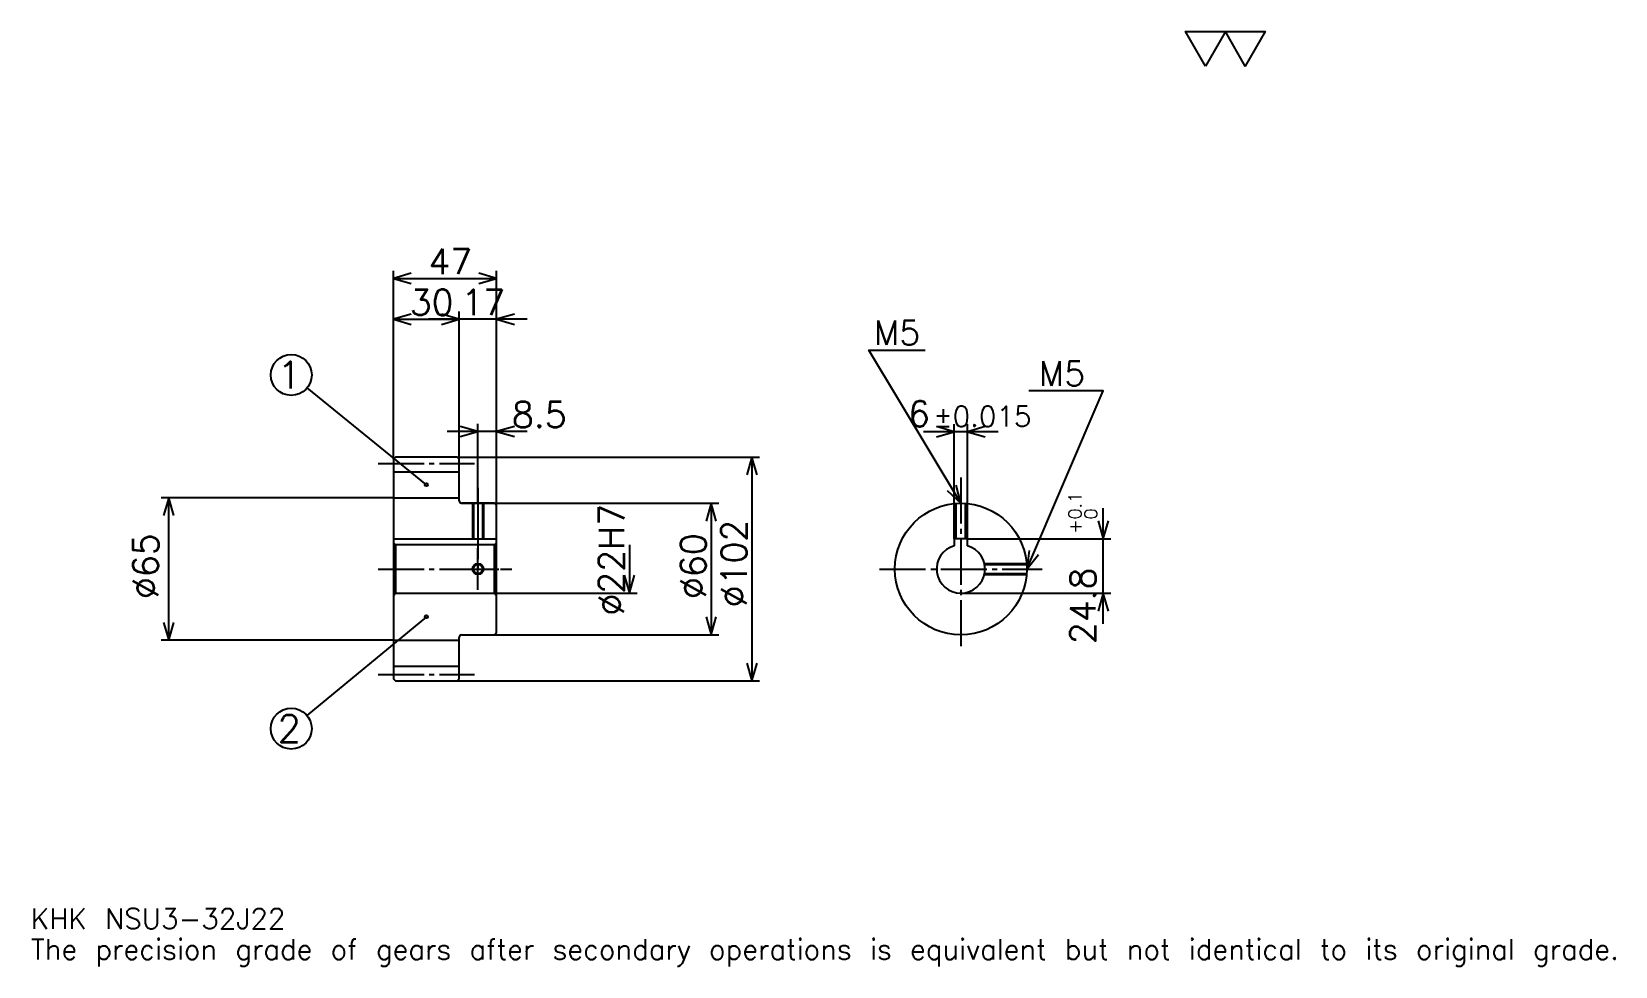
# Model space of a CAD drawing. Extents: x 24 to 745, y 9 to 434.
import ezdxf

# ---------------------------------------------------------------- set-up
doc = ezdxf.new("R2010")
doc.units = 0
doc.linetypes.add('DASHDOT', pattern=[27.913044, 20.934783, -2.326087, 2.326087, -2.326087])
doc.layers.get('0').update_dxf_attribs({"linetype": 'CONTINUOUS'})
doc.layers.add('DASHDOT', color=6, linetype='DASHDOT')
doc.styles.add('KANJI', font='TXT', dxfattribs={"bigfont": 'BIGFONT'})

msp = doc.modelspace()

# ---------------------------------------------------------------- linework, layer by layer
at = {"color": 5}
for p, q in [((188.413055, 240.57608), (188.413055, 325.478271)), ((235.413055, 240.57608), (235.413055, 325.478271)), ((188.413055, 321.989136), (235.413055, 321.989136)), ((188.413055, 303.380432), (218.413055, 303.380432)), ((249.369568, 303.380432), (204.456528, 303.380432)), ((218.413055, 240.57608), (218.413055, 306.869568)), ((203.413055, 227.95108), (149.109085, 272.126312)), ((226.913055, 240.57608), (226.913055, 255.695648)), ((443.847839, 203.376083), (443.847839, 255.630432)), ((449.847839, 203.376083), (449.847839, 255.630432)), ((249.369568, 252.206512), (212.956528, 252.206512)), ((463.804352, 252.141296), (429.891296, 252.141296)), ((188.413055, 239.57608), (188.413055, 240.57608)), ((217.413055, 240.57608), (235.413055, 240.57608)), ((218.413055, 239.57608), (218.413055, 240.57608)), ((226.913055, 219.57608), (226.913055, 240.57608)), ((226.913055, 219.57608), (226.913055, 240.57608)), ((235.413055, 240.57608), (355.206543, 240.57608)), ((235.413055, 218.57608), (235.413055, 240.57608)), ((351.717407, 240.57608), (351.717407, 138.57608)), ((188.413055, 222.07608), (82.576103, 222.07608)), ((86.065231, 157.07608), (86.065231, 222.07608)), ((219.413055, 219.57608), (235.413055, 219.57608)), ((235.413055, 219.57608), (336.597839, 219.57608)), ((333.108704, 219.57608), (333.108704, 159.57608)), ((511.739136, 164.619568), (511.739136, 217.332596)), ((449.847839, 203.376083), (515.228271, 203.376083)), ((295.891296, 200.57608), (295.891296, 178.57608)), ((235.413055, 178.57608), (299.380432, 178.57608)), ((446.847839, 178.57608), (515.228271, 178.57608)), ((203.413055, 167.82608), (149.056061, 122.790443)), ((219.413055, 159.57608), (235.413055, 159.57608)), ((235.413055, 159.57608), (336.597839, 159.57608)), ((188.413055, 157.07608), (82.576103, 157.07608)), ((217.413055, 138.57608), (235.413055, 138.57608)), ((235.413055, 138.57608), (355.206543, 138.57608))]:
    msp.add_line(p, q, dxfattribs=at)
at = {"color": 4}
for p, q in [((188.413055, 233.82608), (218.413055, 233.82608)), ((188.413055, 222.07608), (218.413055, 222.07608)), ((188.413055, 203.376083), (235.413055, 203.376083)), ((189.413055, 200.57608), (189.413055, 178.57608)), ((234.413055, 200.57608), (235.413055, 201.57608)), ((234.413055, 178.57608), (235.413055, 177.57608)), ((188.413055, 157.07608), (218.413055, 157.07608)), ((188.413055, 145.32608), (218.413055, 145.32608))]:
    msp.add_line(p, q, dxfattribs=at)
at = {"color": 7}
msp.add_lwpolyline([(558.260864, 418.695648), (549.189148, 434.419983), (585.476074, 434.419983), (576.404358, 418.695648), (567.332581, 434.419983), (558.260864, 418.695648)], dxfattribs=at)
at = {"color": 5}
for points in [[(196.554352, 324.315186), (188.413055, 321.989136), (196.554352, 319.663025)], [(227.271759, 319.663025), (235.413055, 321.989136), (227.271759, 324.315186)], [(196.554352, 305.706512), (188.413055, 303.380432), (196.554352, 301.054352)], [(210.271759, 301.054352), (218.413055, 303.380432), (210.271759, 305.706512)], [(210.271759, 301.054352), (218.413055, 303.380432), (210.271759, 305.706512)], [(243.554352, 305.706512), (235.413055, 303.380432), (243.554352, 301.054352)], [(446.847839, 219.57608), (404.978271, 289.358704), (430.565247, 289.358704)], [(476.847839, 189.57608), (511.739136, 270.75), (477.778259, 270.75)], [(218.771759, 249.880432), (226.913055, 252.206512), (218.771759, 254.532593)], [(243.554352, 254.532593), (235.413055, 252.206512), (243.554352, 249.880432)], [(435.706543, 249.815216), (443.847839, 252.141296), (435.706543, 254.467377)], [(457.989136, 254.467377), (449.847839, 252.141296), (457.989136, 249.815216)], [(354.043488, 232.434784), (351.717407, 240.57608), (349.391327, 232.434784)], [(440.664551, 225.360428), (446.847839, 219.57608), (444.653778, 227.753952)], [(88.391319, 213.934784), (86.065231, 222.07608), (83.739143, 213.934784)], [(335.434784, 211.434784), (333.108704, 219.57608), (330.782623, 211.434784)], [(509.413055, 211.51738), (511.739136, 203.376083), (514.065186, 211.51738)], [(477.925812, 197.974274), (476.847839, 189.57608), (482.19986, 196.137131)], [(293.565216, 186.717377), (295.891296, 178.57608), (298.217407, 186.717377)], [(514.065186, 170.434784), (511.739136, 178.57608), (509.413055, 170.434784)], [(330.782623, 167.717377), (333.108704, 159.57608), (335.434784, 167.717377)], [(83.739143, 165.217377), (86.065231, 157.07608), (88.391319, 165.217377)], [(349.391327, 146.717377), (351.717407, 138.57608), (354.043488, 146.717377)]]:
    msp.add_lwpolyline(points, dxfattribs=at)
at = {"color": 4}
for points in [[(218.413055, 220.57608), (218.413055, 239.57608), (217.413055, 240.57608), (189.413055, 240.57608), (188.413055, 239.57608), (188.413055, 177.57608)], [(219.413055, 159.57608), (234.413055, 159.57608), (235.413055, 160.57608), (235.413055, 218.57608), (234.413055, 219.57608), (219.413055, 219.57608)], [(224.413055, 219.57608), (224.413055, 203.376083)], [(224.848053, 219.57608), (224.848053, 203.376083)], [(228.978058, 219.57608), (228.978058, 203.376083)], [(229.413055, 219.57608), (229.413055, 203.376083)], [(444.347839, 203.376083), (444.347839, 219.471741)], [(444.782837, 203.376083), (444.782837, 219.504929)], [(448.912842, 203.376083), (448.912842, 219.504929)], [(449.347839, 203.376083), (449.347839, 219.471741)], [(449.847839, 200.159088), (449.847839, 203.376083), (443.847839, 203.376083), (443.847839, 200.159088)], [(188.413055, 177.57608), (189.413055, 178.57608), (234.413055, 178.57608), (234.413055, 200.57608), (189.413055, 200.57608), (188.413055, 201.57608)], [(457.559967, 192.07608), (476.7435, 192.07608)], [(457.652283, 191.641083), (476.776672, 191.641083)], [(457.559967, 187.07608), (476.7435, 187.07608)], [(457.652283, 187.511078), (476.776672, 187.511078)], [(188.413055, 177.57608), (188.413055, 139.57608), (189.413055, 138.57608), (217.413055, 138.57608), (218.413055, 139.57608), (218.413055, 158.57608)]]:
    msp.add_lwpolyline(points, dxfattribs=at)
at = {"color": 5}
for centre, radius in [((141.891312, 277.997803), 9.304348), ((203.413055, 227.95108), 0.697826), ((203.413055, 167.82608), 0.697826), ((141.891312, 116.85434), 9.304348)]:
    msp.add_circle(centre, radius, dxfattribs=at)
at = {"color": 4}
for centre, radius in [((446.847839, 189.57608), 30), ((226.913055, 189.57608), 2.065)]:
    msp.add_circle(centre, radius, dxfattribs=at)
at = {"color": 7}
msp.add_circle((226.913055, 189.57608), 2.5, dxfattribs=at)
at = {"color": 4}
for centre, radius, start, end in [((219.413055, 220.57608), 1, 180, 270), ((446.847839, 189.57608), 11, 105.826620886, 74.173379114), ((219.413055, 158.57608), 1, 90, 180)]:
    msp.add_arc(centre, radius, start, end, dxfattribs=at)
at = {"layer": 'DASHDOT', "color": 7}
for p, q in [((181.434799, 237.57608), (225.391312, 237.57608)), ((446.847839, 231.206512), (446.847839, 152.597824)), ((226.913055, 219.57608), (226.913055, 189.57608)), ((181.434799, 189.57608), (242.391312, 189.57608)), ((409.869568, 189.57608), (483.826111, 189.57608)), ((181.434799, 141.57608), (225.391312, 141.57608))]:
    msp.add_line(p, q, dxfattribs=at)
for points in [[(226.913055, 226.554337), (226.913055, 196.397827)], [(226.913055, 180.097824), (226.913055, 199.054337)], [(217.434799, 189.57608), (236.391312, 189.57608)]]:
    msp.add_lwpolyline(points, dxfattribs=at)

# ---------------------------------------------------------------- texts
at = {"color": 7, "style": 'KANJI'}
for s, height, p in [('47', 11.630435, (204.353271, 323.849976)), ('30', 11.630435, (195.853271, 305.241302)), ('17', 11.630435, (219.353271, 305.241302)), ('M5', 11.165218, (407.304382, 291.684784)), ('1', 12.405797, (135.688416, 271.794922)), ('M5', 11.165218, (482.43042, 273.07608)), ('8.5', 11.630435, (242.391312, 254.067383)), ('6', 11.630435, (422.840332, 254.467377)), ('%%p0.015', 9.304348, (434.353027, 254.467377)), ('2', 12.405797, (135.688416, 110.651443)), ('KHK NSU3-32J22', 9.304348, (23.26087, 25.586956)), ('The precision grade of gears after secondary operations is equivalent but not identical to its original grade.', 9.304348, (23.26087, 11.630435))]:
    msp.add_text(s, height=height, dxfattribs=at).set_placement(p)
for s, height, p in [('%%c22H7', 11.630435, (293.565216, 168.35054)), ('0.1', 5.815217, (501.736969, 212.187714)), ('0', 5.815217, (508.947845, 212.187714)), ('%%c102', 11.630435, (349.391327, 172.130432)), ('+', 5.815217, (501.736969, 205.674667)), ('%%c65', 11.630435, (81.413055, 175.910324)), ('%%c60', 11.630435, (330.782623, 175.910324)), ('24.8', 11.630435, (508.25, 155.333542))]:
    msp.add_text(s, height=height, rotation=90, dxfattribs=at).set_placement(p)

doc.saveas('drawing.dxf')
